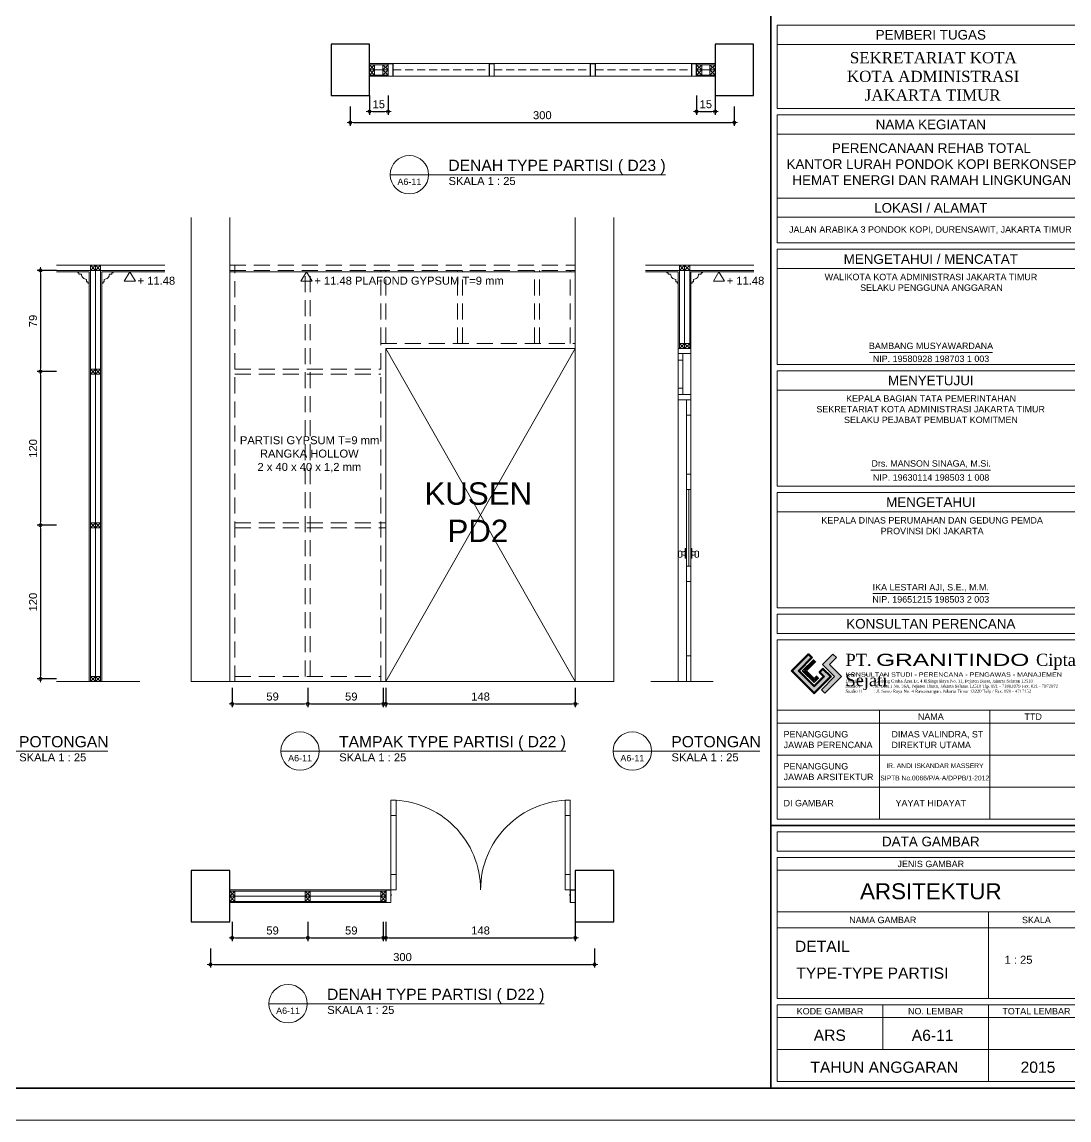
# Model space of a CAD drawing. Header units: millimetres. Extents: x -11 to 1625, y -267 to 180.
# Drawn here: x 960.81 to 993.53, y 8 to 42.3 of the extents above; entities that cross this region are included whole.
import ezdxf
from ezdxf.enums import TextEntityAlignment as Align

# ---------------------------------------------------------------- set-up
doc = ezdxf.new("R2010")
doc.units = ezdxf.units.MM
doc.linetypes.add('HIDDEN', pattern=[0.375, 0.25, -0.125])
for name, color, linetype, lineweight in [('ars', 11, 'Continuous', 5), ('GRS KOP', 1, 'Continuous', 35), ('KOLOM', 1, 'Continuous', 30), ('kop', 7, 'Continuous', 20), ('kus', 63, 'Continuous', 15), ('lan', 7, 'Continuous', 15), ('logo', 7, 'Continuous', 50), ('not', 7, 'Continuous', 20), ('PARTISI', 190, 'Continuous', 9), ('pla', 213, 'Continuous', 15), ('tem', 5, 'Continuous', 20), ('u', 6, 'Continuous', 20)]:
    doc.layers.add(name, color=color, linetype=linetype, lineweight=lineweight)
doc.styles.add('BARU', font='complex.shx')
doc.styles.add('S', font='SIMPLEX', dxfattribs={"width": 1.1})
doc.styles.get("Standard").update_dxf_attribs({"font": 'ARIALUNI.TTF'})
doc.dimstyles.new('SK-25', dxfattribs={"dimtxt": 0.25, "dimasz": 0.1, "dimexe": 0.1, "dimexo": 0, "dimgap": 0.1, "dimtad": 1, "dimdec": 0, "dimlfac": 25, "dimzin": 12, "dimdsep": 46, "dimtxsty": 'Standard', "dimblk": 'BULAT', "dimcen": 0.1, "dimclrd": 256, "dimadec": 0, "dimazin": 3, "dimtfac": 1, "dimtdec": 0, "dimtofl": 0, "dimtmove": 0, "dimatfit": 3, "dimldrblk": 'BULAT', "dimfxl": 0, "dimtolj": 1, "dimtzin": 0, "dimarcsym": 0})

# ---------------------------------------------------------------- blocks, each defined once
blk = doc.blocks.new('logo granitindo baru')
at = {"layer": 'logo'}
for points in [[(1.03, 1.463), (0.916, 1.574), (0.366, 1.024), (1.1, 0.289), (1.652, 0.843), (1.392, 1.098), (1.281, 0.987), (1.423, 0.84), (1.102, 0.519), (0.594, 1.025)], [(1.721, 1.576), (1.381, 1.236), (1.771, 0.842), (1.341, 0.407), (1.454, 0.294), (2.001, 0.844), (1.609, 1.237), (1.835, 1.464)]]:
    blk.add_hatch(color=8, dxfattribs=at).paths.add_polyline_path(points)
blk.add_lwpolyline([(1.03, 1.463), (0.916, 1.574), (0.366, 1.024), (1.1, 0.289), (1.652, 0.843), (1.392, 1.098), (1.281, 0.987), (1.423, 0.84), (1.102, 0.519), (0.594, 1.025), (1.03, 1.463), (0.916, 1.574)], dxfattribs=at)
at = {"layer": 'logo', "lineweight": 0}
blk.add_lwpolyline([(1.721, 1.576), (1.381, 1.236), (1.771, 0.842), (1.341, 0.407), (1.454, 0.294), (2.001, 0.844), (1.609, 1.237), (1.835, 1.464), (1.721, 1.576)], dxfattribs=at)
at = {"layer": 'logo', "lineweight": 13}
for points in [[(1.089, 1.403), (0.713, 1.026), (1.101, 0.638), (1.258, 0.794)], [(1.112, 1.38), (0.759, 1.026), (1.101, 0.683), (1.235, 0.817)], [(1.134, 1.357), (0.803, 1.026), (1.101, 0.728), (1.213, 0.839)], [(1.157, 1.334), (0.85, 1.026), (1.101, 0.775), (1.189, 0.863)]]:
    blk.add_lwpolyline(points, dxfattribs=at)
at = {"layer": 'logo', "insert": (2.134, 1.589), "char_height": 0.4, "width": 7.66452, "attachment_point": 1}
blk.add_mtext('{\\fTimes New Roman|b0|i0|c0|p18;PT. \\fCityBlueprint|b0|i0|c2|p2;\\W1.5;GRANITINDO \\fTimes New Roman|b0|i0|c0|p18;\\W1;Cipta Sejati}', dxfattribs=at)
at = {"layer": 'logo', "insert": (2.134, 0.975), "char_height": 0.1, "attachment_point": 1}
blk.add_mtext_dynamic_manual_height_columns('{\\f@Arial Unicode MS|b0|i0|c0|p34;\\H1.4x;\\W1.2;KONSULTAN STUDI - PERENCANA - PENGAWAS - MANAJEMEN\\fTimes New Roman|b0|i0|c0|p18;\\P\\pt0.9;\\H0.71429x;\\W1;Domisili ^I: Gedung Graha Arsa Lt. 4 Jl.Siaga Raya No. 31, Pejaten Barat, Jakarta Selatan 12510\\PStudio I ^I: Jl. Batu I No. 36A, Pejaten Timur, Jakarta Selatan 12510 Tlp. 021 - 71082879 Fax. 021 - 7972072\\PStudio II          : Jl. Sawo Raya No. 4 Rawamangun, Jakarta Timur 13220 Telp / Fax. 021 - 4717152}', width=9.56937, gutter_width=0, heights=[1.67], dxfattribs=at)
blk = doc.blocks.new('kop')
at = {"layer": 'GRS KOP'}
for p, q in [((73, 1), (73, 54)), ((73, 9.2), (83, 9.2))]:
    blk.add_line(p, q, dxfattribs=at)
blk.add_lwpolyline([(1, 54), (83, 54), (83, 1), (1, 1)], close=True, dxfattribs=at)
at = {"layer": 'kop'}
for p, q in [((73.2, 31.6), (73.2, 34.2)), ((82.8, 34.2), (73.2, 34.2)), ((82.8, 33.6), (73.2, 33.6)), ((82.8, 31.6), (73.2, 31.6)), ((73.2, 27.4), (73.2, 31.4)), ((82.8, 31.4), (73.2, 31.4)), ((82.8, 30.8), (73.2, 30.8)), ((82.8, 28.8), (73.2, 28.8)), ((82.8, 28.2), (73.2, 28.2)), ((82.8, 27.4), (73.2, 27.4)), ((73.2, 23.6), (73.2, 27.2)), ((82.8, 27.2), (73.2, 27.2)), ((82.8, 26.6), (73.2, 26.6)), ((76.089, 23.976), (79.928, 23.976)), ((82.8, 23.6), (73.2, 23.6)), ((73.2, 19.8), (73.2, 23.4)), ((82.8, 23.4), (73.2, 23.4)), ((82.8, 22.8), (73.2, 22.8)), ((76.127, 20.296), (79.863, 20.296)), ((82.8, 19.8), (73.2, 19.8)), ((73.2, 16), (73.2, 19.6)), ((82.8, 19.6), (73.2, 19.6)), ((82.8, 19), (73.2, 19)), ((82.8, 16), (73.2, 16)), ((73.2, 9.4), (73.2, 15)), ((82.8, 15), (73.2, 15)), ((82.8, 12.8), (73.2, 12.8)), ((76.4, 9.4), (76.4, 12.8)), ((79.842, 9.4), (79.842, 12.8)), ((82.8, 12.4), (73.2, 12.4)), ((73.2, 12.4), (73.2, 11.4)), ((82.8, 11.4), (73.2, 11.4)), ((82.8, 10.4), (73.2, 10.4)), ((82.8, 9.4), (73.2, 9.4)), ((73.2, 7.8), (82.8, 7.8)), ((73.2, 6.5), (82.8, 6.5)), ((79.8, 3.8), (79.8, 6.5)), ((73.2, 6), (82.8, 6)), ((76.5, 2.2), (76.5, 3.6)), ((79.8, 1.2), (79.8, 3.6)), ((73.2, 3.2), (82.8, 3.2)), ((73.2, 2.2), (82.8, 2.2))]:
    blk.add_line(p, q, dxfattribs=at)
at = {"layer": 'kop', "color": 7}
blk.add_line((0, 0), (84, 0), dxfattribs=at)
at = {"layer": 'kop'}
blk.add_lwpolyline([(76.189, 16.449), (79.826, 16.449)], dxfattribs=at)
for points in [[(73.2, 15.2), (82.8, 15.2), (82.8, 15.8), (73.2, 15.8)], [(73.2, 8.4), (82.8, 8.4), (82.8, 9), (73.2, 9)], [(73.2, 3.8), (82.8, 3.8), (82.8, 8.2), (73.2, 8.2)], [(73.2, 1.2), (82.8, 1.2), (82.8, 3.6), (73.2, 3.6)]]:
    blk.add_lwpolyline(points, close=True, dxfattribs=at)
at = {"xscale": 0.9500000000000455, "yscale": 0.9500000000000455, "zscale": 0.9500000000000455}
blk.add_blockref('logo granitindo baru', (73.307, 13.056), dxfattribs=at)
at = {"layer": 'kop'}
for s, height, p in [('PEMBERI TUGAS', 0.3, (78, 33.9)), ('NAMA KEGIATAN', 0.3, (78, 31.1)), ('LOKASI / ALAMAT', 0.3, (78, 28.5)), ('JALAN ARABIKA 3 PONDOK KOPI, DURENSAWIT, JAKARTA TIMUR', 0.2, (77.986, 27.8)), ('MENGETAHUI / MENCATAT', 0.3, (78, 26.9)), ('BAMBANG MUSYAWARDANA', 0.19926, (78.007, 24.183)), ('NIP. 19580928 198703 1 003', 0.19926, (78.007, 23.78)), ('MENYETUJUI', 0.3, (78, 23.1)), ('Drs. MANSON SINAGA, M.Si.', 0.19926, (78.009, 20.496)), ('NIP. 19630114 198503 1 008', 0.19926, (78.009, 20.071)), ('MENGETAHUI', 0.3, (78, 19.3)), ('IKA LESTARI AJI, S.E., M.M.', 0.2, (77.999, 16.625)), ('NIP. 19651215 198503 2 003', 0.2, (77.999, 16.264)), ('KONSULTAN PERENCANA', 0.3, (78, 15.5)), ('NAMA', 0.2, (78, 12.6)), ('TTD', 0.2, (81.2, 12.6)), ('DATA GAMBAR', 0.3, (78, 8.7)), ('JENIS GAMBAR', 0.2, (78, 8)), ('ARSITEKTUR', 0.5, (78, 7.146)), ('NAMA GAMBAR', 0.2, (76.5, 6.25)), ('SKALA', 0.2, (81.3, 6.25)), ('KODE GAMBAR', 0.2, (74.85, 3.4)), ('NO. LEMBAR', 0.2, (78.15, 3.4)), ('TOTAL LEMBAR', 0.2, (81.3, 3.4)), ('ARS', 0.35, (74.844, 2.65)), ('TAHUN ANGGARAN', 0.35, (76.545, 1.65)), ('2015', 0.35, (81.349, 1.65))]:
    blk.add_text(s, height=height, dxfattribs=at).set_placement(p, align=Align.MIDDLE)
blk.add_text('SIPTB No.0066/P/A-A/DPPB/1-2012', height=0.15, dxfattribs=at).set_placement((78.122, 10.609), align=Align.CENTER)
at = {"layer": 'kop', "attachment_point": 1, "style": 'BARU'}
for s, width, insert, char_height in [('\\pi1.4375;{\\fRomantic|b0|i0|c2|p2;SEKRETARIAT KOTA\\P\\pi1.3461;KOTA ADMINISTRASI\\P\\pi1.9027;JAKARTA TIMUR}', 7.94943, (74.033, 33.359), 0.35), ('\\pi0.65609;{\\fArial|b0|i0|c0|p34;WALIKOTA KOTA ADMINISTRASI JAKARTA TIMUR\\P\\pi1.7645;SELAKU PENGGUNA ANGGARAN}', 7.94943, (74.027, 26.434), 0.2), ('\\pi1.5072;{\\fArial|b0|i0|c0|p34;KEPALA BAGIAN TATA PEMERINTAHAN\\P\\pi0.57794;SEKRETARIAT KOTA ADMINISTRASI JAKARTA TIMUR\\P\\pi1.4412;SELAKU PEJABAT PEMBUAT KOMITMEN}', 8.28085, (73.847, 22.638), 0.2), ('\\pi1.1521;{\\fArial|b0|i0|c0|p34;KEPALA DINAS PERUMAHAN DAN GEDUNG PEMDA\\P\\pi3.0079;PROVINSI DKI JAKARTA}', 9.20836, (73.427, 18.833), 0.2)]:
    blk.add_mtext_dynamic_manual_height_columns(s, width=width, gutter_width=1.5, heights=[0], dxfattribs=dict(at, insert=insert, char_height=char_height))
at = {"layer": 'kop', "insert": (73.464, 30.51), "char_height": 0.3, "attachment_point": 1}
blk.add_mtext_dynamic_manual_height_columns('\\pi1.446;PERENCANAAN REHAB TOTAL \\P\\pi0.026798;KANTOR LURAH PONDOK KOPI BERKONSEP \\P\\pi0.21087;HEMAT ENERGI DAN RAMAH LINGKUNGAN', width=9.06362, gutter_width=1.5, heights=[0], dxfattribs=at)
at = {"layer": 'kop', "attachment_point": 1}
for s, insert, char_height, width in [('PENANGGUNG\\PJAWAB PERENCANA', (73.4, 12.15), 0.2, 8.33062), ('DIMAS VALINDRA, ST\\PDIREKTUR UTAMA', (76.77, 12.15), 0.2, 8.16499), ('PENANGGUNG\\PJAWAB ARSITEKTUR', (73.4, 11.15), 0.2, 8.79211), ('IR. ANDI ISKANDAR MASSERY', (76.609, 11.143), 0.15, 4.04264), ('DI GAMBAR', (73.4, 10), 0.2, 7.59768)]:
    blk.add_mtext(s, dxfattribs=dict(at, insert=insert, char_height=char_height, width=width))
at = {"layer": 'kop', "style": 'BARU', "flags": 4}
for p, height in [((73.8, 5.4), 0.35), ((80.303, 5.382), 0.25), ((73.8, 4.9), 0.35), ((80.303, 4.882), 0.25), ((73.8, 4.4), 0.35), ((80.303, 4.382), 0.25)]:
    blk.add_attdef('-', p, '', height=height, dxfattribs=at)
at = {"layer": 'kop', "flags": 4}
for tag, p in [('AR-00', (78.057, 2.648)), ('00', (81.238, 2.647))]:
    blk.add_attdef(tag, text='', height=0.35, dxfattribs=at).set_placement(p, align=Align.MIDDLE)
blk = doc.blocks.new('PEILA')
blk.add_lwpolyline([(-0.188, -0.325), (0.188, -0.325), (0, 0)], close=True)
at = {"style": 'S', "width": 1.1, "flags": 4}
blk.add_attdef('CAT', (0.265, -0.289), '', height=0.2, dxfattribs=at)
blk = doc.blocks.new('BULAT')
for p, q in [((-1, 0), (1, 0)), ((0, -1), (0, 1))]:
    blk.add_line(p, q)
blk.add_circle((0, 0), 0.5)
blk = doc.blocks.new('*D2605')
at = {"layer": 'Defpoints', "color": 0, "ltscale": 0.15}
for p in [(961.89, 34.539), (961.39, 31.379), (961.89, 31.379)]:
    blk.add_point(p, dxfattribs=at)
at = {"layer": 'u', "color": 0, "lineweight": -2, "ltscale": 0.15}
for p, q in [((961.89, 34.539), (961.29, 34.539)), ((961.89, 31.379), (961.29, 31.379))]:
    blk.add_line(p, q, dxfattribs=at)
at = {"layer": 'u', "lineweight": -2, "ltscale": 0.15}
blk.add_line((961.39, 34.439), (961.39, 31.479), dxfattribs=at)
at = {"layer": 'u', "lineweight": -2, "ltscale": 0.15, "xscale": 0.1, "yscale": 0.1, "zscale": 0.1}
for p, rotation in [((961.39, 34.539), 90), ((961.39, 31.379), 270)]:
    blk.add_blockref('BULAT', p, dxfattribs=dict(at, rotation=rotation))
at = {"layer": 'u', "color": 0, "ltscale": 0.15, "insert": (961.162, 32.959), "char_height": 0.25, "attachment_point": 5, "rotation": 90}
blk.add_mtext('\\A1;79', dxfattribs=at)
blk = doc.blocks.new('*D2606')
at = {"layer": 'Defpoints', "color": 0, "ltscale": 0.15}
for p in [(961.89, 26.579), (961.39, 21.779), (961.89, 21.779)]:
    blk.add_point(p, dxfattribs=at)
at = {"layer": 'u', "color": 0, "lineweight": -2, "ltscale": 0.15}
for p, q in [((961.89, 26.579), (961.29, 26.579)), ((961.89, 21.779), (961.29, 21.779))]:
    blk.add_line(p, q, dxfattribs=at)
at = {"layer": 'u', "lineweight": -2, "ltscale": 0.15}
blk.add_line((961.39, 26.479), (961.39, 21.879), dxfattribs=at)
at = {"layer": 'u', "lineweight": -2, "ltscale": 0.15, "xscale": 0.1, "yscale": 0.1, "zscale": 0.1}
for p, rotation in [((961.39, 26.579), 90), ((961.39, 21.779), 270)]:
    blk.add_blockref('BULAT', p, dxfattribs=dict(at, rotation=rotation))
at = {"layer": 'u', "color": 0, "ltscale": 0.15, "insert": (961.162, 24.179), "char_height": 0.25, "attachment_point": 5, "rotation": 90}
blk.add_mtext('\\A1;120', dxfattribs=at)
blk = doc.blocks.new('*D2607')
at = {"layer": 'Defpoints', "color": 0, "ltscale": 0.15}
for p in [(961.89, 31.379), (961.39, 26.579), (961.89, 26.579)]:
    blk.add_point(p, dxfattribs=at)
at = {"layer": 'u', "color": 0, "lineweight": -2, "ltscale": 0.15}
for p, q in [((961.89, 31.379), (961.29, 31.379)), ((961.89, 26.579), (961.29, 26.579))]:
    blk.add_line(p, q, dxfattribs=at)
at = {"layer": 'u', "lineweight": -2, "ltscale": 0.15}
blk.add_line((961.39, 31.279), (961.39, 26.679), dxfattribs=at)
at = {"layer": 'u', "lineweight": -2, "ltscale": 0.15, "xscale": 0.1, "yscale": 0.1, "zscale": 0.1}
for p, rotation in [((961.39, 31.379), 90), ((961.39, 26.579), 270)]:
    blk.add_blockref('BULAT', p, dxfattribs=dict(at, rotation=rotation))
at = {"layer": 'u', "color": 0, "ltscale": 0.15, "insert": (961.162, 28.979), "char_height": 0.25, "attachment_point": 5, "rotation": 90}
blk.add_mtext('\\A1;120', dxfattribs=at)
blk = doc.blocks.new('Ndtpd')
blk.add_line((0.747, 0), (-0.747, 0))
blk.add_circle((0, 0), 0.747)
at = {"flags": 4}
for tag, height, p in [('NO', 0.5, (0, 0.148)), ('NOLBR', 0.3, (0, -0.398))]:
    blk.add_attdef(tag, text='', height=height, dxfattribs=at).set_placement(p, align=Align.CENTER)
for tag, p, height in [('NDTPD', (1.516, 0.148), 0.5), ('SKALA', (1.523, -0.398), 0.3)]:
    blk.add_attdef(tag, p, '', height=height, dxfattribs=at)
blk = doc.blocks.new('K1')
at = {"layer": 'KOLOM'}
blk.add_lwpolyline([(0.2, 0.15), (-0.2, 0.15), (-0.2, -0.15), (0.2, -0.15), (0.2, 0.15)], dxfattribs=at)
blk = doc.blocks.new('*D2621')
at = {"layer": 'Defpoints', "color": 0, "ltscale": 0.15}
for p in [(972.185, 21.499), (978.105, 21.499), (978.105, 20.999)]:
    blk.add_point(p, dxfattribs=at)
at = {"layer": 'u', "color": 0, "lineweight": -2, "ltscale": 0.15}
for p, q in [((972.185, 21.499), (972.185, 20.899)), ((978.105, 21.499), (978.105, 20.899))]:
    blk.add_line(p, q, dxfattribs=at)
at = {"layer": 'u', "lineweight": -2, "ltscale": 0.15}
blk.add_line((972.285, 20.999), (978.005, 20.999), dxfattribs=at)
at = {"layer": 'u', "lineweight": -2, "ltscale": 0.15, "xscale": 0.1, "yscale": 0.1, "zscale": 0.1, "rotation": 180}
blk.add_blockref('BULAT', (972.185, 20.999), dxfattribs=at)
at = {"layer": 'u', "lineweight": -2, "ltscale": 0.15, "xscale": 0.1, "yscale": 0.1, "zscale": 0.1}
blk.add_blockref('BULAT', (978.105, 20.999), dxfattribs=at)
at = {"layer": 'u', "color": 0, "ltscale": 0.15, "insert": (975.145, 21.227), "char_height": 0.25, "attachment_point": 5}
blk.add_mtext('\\A1;148', dxfattribs=at)
blk = doc.blocks.new('*D2622')
at = {"layer": 'Defpoints', "color": 0, "ltscale": 0.15}
for p in [(969.745, 21.499), (972.105, 21.499), (972.105, 20.999)]:
    blk.add_point(p, dxfattribs=at)
at = {"layer": 'u', "color": 0, "lineweight": -2, "ltscale": 0.15}
for p, q in [((969.745, 21.499), (969.745, 20.899)), ((972.105, 21.499), (972.105, 20.899))]:
    blk.add_line(p, q, dxfattribs=at)
at = {"layer": 'u', "lineweight": -2, "ltscale": 0.15}
blk.add_line((969.845, 20.999), (972.005, 20.999), dxfattribs=at)
at = {"layer": 'u', "lineweight": -2, "ltscale": 0.15, "xscale": 0.1, "yscale": 0.1, "zscale": 0.1, "rotation": 180}
blk.add_blockref('BULAT', (969.745, 20.999), dxfattribs=at)
at = {"layer": 'u', "lineweight": -2, "ltscale": 0.15, "xscale": 0.1, "yscale": 0.1, "zscale": 0.1}
blk.add_blockref('BULAT', (972.105, 20.999), dxfattribs=at)
at = {"layer": 'u', "color": 0, "ltscale": 0.15, "insert": (971.105, 21.227), "char_height": 0.25, "attachment_point": 5}
blk.add_mtext('\\A1;59', dxfattribs=at)
blk = doc.blocks.new('*D2623')
at = {"layer": 'Defpoints', "color": 0, "ltscale": 0.15}
for p in [(967.385, 21.499), (969.745, 21.499), (969.745, 20.999)]:
    blk.add_point(p, dxfattribs=at)
at = {"layer": 'u', "color": 0, "lineweight": -2, "ltscale": 0.15}
for p, q in [((967.385, 21.499), (967.385, 20.899)), ((969.745, 21.499), (969.745, 20.899))]:
    blk.add_line(p, q, dxfattribs=at)
at = {"layer": 'u', "lineweight": -2, "ltscale": 0.15}
blk.add_line((967.485, 20.999), (969.645, 20.999), dxfattribs=at)
at = {"layer": 'u', "lineweight": -2, "ltscale": 0.15, "xscale": 0.1, "yscale": 0.1, "zscale": 0.1, "rotation": 180}
blk.add_blockref('BULAT', (967.385, 20.999), dxfattribs=at)
at = {"layer": 'u', "lineweight": -2, "ltscale": 0.15, "xscale": 0.1, "yscale": 0.1, "zscale": 0.1}
blk.add_blockref('BULAT', (969.745, 20.999), dxfattribs=at)
at = {"layer": 'u', "color": 0, "ltscale": 0.15, "insert": (968.645, 21.227), "char_height": 0.25, "attachment_point": 5}
blk.add_mtext('\\A1;59', dxfattribs=at)
blk = doc.blocks.new('*D2624')
at = {"layer": 'Defpoints', "color": 0, "ltscale": 0.15}
for p in [(972.185, 14.191), (978.105, 14.191), (978.105, 13.691)]:
    blk.add_point(p, dxfattribs=at)
at = {"layer": 'u', "color": 0, "lineweight": -2, "ltscale": 0.15}
for p, q in [((972.185, 14.191), (972.185, 13.591)), ((978.105, 14.191), (978.105, 13.591))]:
    blk.add_line(p, q, dxfattribs=at)
at = {"layer": 'u', "lineweight": -2, "ltscale": 0.15}
blk.add_line((972.285, 13.691), (978.005, 13.691), dxfattribs=at)
at = {"layer": 'u', "lineweight": -2, "ltscale": 0.15, "xscale": 0.1, "yscale": 0.1, "zscale": 0.1, "rotation": 180}
blk.add_blockref('BULAT', (972.185, 13.691), dxfattribs=at)
at = {"layer": 'u', "lineweight": -2, "ltscale": 0.15, "xscale": 0.1, "yscale": 0.1, "zscale": 0.1}
blk.add_blockref('BULAT', (978.105, 13.691), dxfattribs=at)
at = {"layer": 'u', "color": 0, "ltscale": 0.15, "insert": (975.145, 13.919), "char_height": 0.25, "attachment_point": 5}
blk.add_mtext('\\A1;148', dxfattribs=at)
blk = doc.blocks.new('*D2625')
at = {"layer": 'Defpoints', "color": 0, "ltscale": 0.15}
for p in [(969.745, 14.191), (972.105, 14.191), (972.105, 13.691)]:
    blk.add_point(p, dxfattribs=at)
at = {"layer": 'u', "color": 0, "lineweight": -2, "ltscale": 0.15}
for p, q in [((969.745, 14.191), (969.745, 13.591)), ((972.105, 14.191), (972.105, 13.591))]:
    blk.add_line(p, q, dxfattribs=at)
at = {"layer": 'u', "lineweight": -2, "ltscale": 0.15}
blk.add_line((969.845, 13.691), (972.005, 13.691), dxfattribs=at)
at = {"layer": 'u', "lineweight": -2, "ltscale": 0.15, "xscale": 0.1, "yscale": 0.1, "zscale": 0.1, "rotation": 180}
blk.add_blockref('BULAT', (969.745, 13.691), dxfattribs=at)
at = {"layer": 'u', "lineweight": -2, "ltscale": 0.15, "xscale": 0.1, "yscale": 0.1, "zscale": 0.1}
blk.add_blockref('BULAT', (972.105, 13.691), dxfattribs=at)
at = {"layer": 'u', "color": 0, "ltscale": 0.15, "insert": (971.105, 13.919), "char_height": 0.25, "attachment_point": 5}
blk.add_mtext('\\A1;59', dxfattribs=at)
blk = doc.blocks.new('*D2626')
at = {"layer": 'Defpoints', "color": 0, "ltscale": 0.15}
for p in [(967.385, 14.191), (969.745, 14.191), (969.745, 13.691)]:
    blk.add_point(p, dxfattribs=at)
at = {"layer": 'u', "color": 0, "lineweight": -2, "ltscale": 0.15}
for p, q in [((967.385, 14.191), (967.385, 13.591)), ((969.745, 14.191), (969.745, 13.591))]:
    blk.add_line(p, q, dxfattribs=at)
at = {"layer": 'u', "lineweight": -2, "ltscale": 0.15}
blk.add_line((967.485, 13.691), (969.645, 13.691), dxfattribs=at)
at = {"layer": 'u', "lineweight": -2, "ltscale": 0.15, "xscale": 0.1, "yscale": 0.1, "zscale": 0.1, "rotation": 180}
blk.add_blockref('BULAT', (967.385, 13.691), dxfattribs=at)
at = {"layer": 'u', "lineweight": -2, "ltscale": 0.15, "xscale": 0.1, "yscale": 0.1, "zscale": 0.1}
blk.add_blockref('BULAT', (969.745, 13.691), dxfattribs=at)
at = {"layer": 'u', "color": 0, "ltscale": 0.15, "insert": (968.645, 13.919), "char_height": 0.25, "attachment_point": 5}
blk.add_mtext('\\A1;59', dxfattribs=at)
blk = doc.blocks.new('*D2627')
at = {"layer": 'Defpoints', "color": 0, "ltscale": 0.15}
for p in [(966.705, 13.361), (978.705, 13.361), (978.705, 12.861)]:
    blk.add_point(p, dxfattribs=at)
at = {"layer": 'u', "color": 0, "lineweight": -2, "ltscale": 0.15}
for p, q in [((966.705, 13.361), (966.705, 12.761)), ((978.705, 13.361), (978.705, 12.761))]:
    blk.add_line(p, q, dxfattribs=at)
at = {"layer": 'u', "lineweight": -2, "ltscale": 0.15}
blk.add_line((966.805, 12.861), (978.605, 12.861), dxfattribs=at)
at = {"layer": 'u', "lineweight": -2, "ltscale": 0.15, "xscale": 0.1, "yscale": 0.1, "zscale": 0.1, "rotation": 180}
blk.add_blockref('BULAT', (966.705, 12.861), dxfattribs=at)
at = {"layer": 'u', "lineweight": -2, "ltscale": 0.15, "xscale": 0.1, "yscale": 0.1, "zscale": 0.1}
blk.add_blockref('BULAT', (978.705, 12.861), dxfattribs=at)
at = {"layer": 'u', "color": 0, "ltscale": 0.15, "insert": (972.705, 13.089), "char_height": 0.25, "attachment_point": 5}
blk.add_mtext('\\A1;300', dxfattribs=at)
blk = doc.blocks.new('*D2633')
at = {"layer": 'Defpoints', "color": 0, "ltscale": 0.15}
for p in [(971.074, 39.658), (983.074, 39.658), (983.074, 39.158)]:
    blk.add_point(p, dxfattribs=at)
at = {"layer": 'u', "color": 0, "lineweight": -2, "ltscale": 0.15}
for p, q in [((971.074, 39.658), (971.074, 39.058)), ((983.074, 39.658), (983.074, 39.058))]:
    blk.add_line(p, q, dxfattribs=at)
at = {"layer": 'u', "lineweight": -2, "ltscale": 0.15}
blk.add_line((971.174, 39.158), (982.974, 39.158), dxfattribs=at)
at = {"layer": 'u', "lineweight": -2, "ltscale": 0.15, "xscale": 0.1, "yscale": 0.1, "zscale": 0.1, "rotation": 180}
blk.add_blockref('BULAT', (971.074, 39.158), dxfattribs=at)
at = {"layer": 'u', "lineweight": -2, "ltscale": 0.15, "xscale": 0.1, "yscale": 0.1, "zscale": 0.1}
blk.add_blockref('BULAT', (983.074, 39.158), dxfattribs=at)
at = {"layer": 'u', "color": 0, "ltscale": 0.15, "insert": (977.074, 39.386), "char_height": 0.25, "attachment_point": 5}
blk.add_mtext('\\A1;300', dxfattribs=at)
blk = doc.blocks.new('*D2634')
at = {"layer": 'Defpoints', "color": 0, "ltscale": 0.15}
for p in [(971.674, 40.002), (972.254, 40.002), (972.254, 39.502)]:
    blk.add_point(p, dxfattribs=at)
at = {"layer": 'u', "color": 0, "lineweight": -2, "ltscale": 0.15}
for p, q in [((971.674, 40.002), (971.674, 39.402)), ((972.254, 40.002), (972.254, 39.402))]:
    blk.add_line(p, q, dxfattribs=at)
at = {"layer": 'u', "lineweight": -2, "ltscale": 0.15}
blk.add_line((971.774, 39.502), (972.154, 39.502), dxfattribs=at)
at = {"layer": 'u', "lineweight": -2, "ltscale": 0.15, "xscale": 0.1, "yscale": 0.1, "zscale": 0.1, "rotation": 180}
blk.add_blockref('BULAT', (971.674, 39.502), dxfattribs=at)
at = {"layer": 'u', "lineweight": -2, "ltscale": 0.15, "xscale": 0.1, "yscale": 0.1, "zscale": 0.1}
blk.add_blockref('BULAT', (972.254, 39.502), dxfattribs=at)
at = {"layer": 'u', "color": 0, "ltscale": 0.15, "insert": (971.964, 39.73), "char_height": 0.25, "attachment_point": 5}
blk.add_mtext('\\A1;15', dxfattribs=at)
blk = doc.blocks.new('*D2635')
at = {"layer": 'Defpoints', "color": 0, "ltscale": 0.15}
for p in [(981.894, 40.002), (982.474, 40.002), (982.474, 39.502)]:
    blk.add_point(p, dxfattribs=at)
at = {"layer": 'u', "color": 0, "lineweight": -2, "ltscale": 0.15}
for p, q in [((981.894, 40.002), (981.894, 39.402)), ((982.474, 40.002), (982.474, 39.402))]:
    blk.add_line(p, q, dxfattribs=at)
at = {"layer": 'u', "lineweight": -2, "ltscale": 0.15}
blk.add_line((981.994, 39.502), (982.374, 39.502), dxfattribs=at)
at = {"layer": 'u', "lineweight": -2, "ltscale": 0.15, "xscale": 0.1, "yscale": 0.1, "zscale": 0.1, "rotation": 180}
blk.add_blockref('BULAT', (981.894, 39.502), dxfattribs=at)
at = {"layer": 'u', "lineweight": -2, "ltscale": 0.15, "xscale": 0.1, "yscale": 0.1, "zscale": 0.1}
blk.add_blockref('BULAT', (982.474, 39.502), dxfattribs=at)
at = {"layer": 'u', "color": 0, "ltscale": 0.15, "insert": (982.184, 39.73), "char_height": 0.25, "attachment_point": 5}
blk.add_mtext('\\A1;15', dxfattribs=at)

msp = doc.modelspace()

# ---------------------------------------------------------------- linework, layer by layer
at = {"layer": 'ars'}
for p, q in [((971.6739989, 40.9981412), (972.2539989, 40.9981412)), ((971.8339989, 40.8021412), (971.6739989, 40.9621412)), ((971.6739989, 40.8021412), (971.8339989, 40.9621412)), ((972.0939989, 40.8021412), (972.2539989, 40.9621412)), ((972.2539989, 40.8021412), (972.0939989, 40.9621412)), ((981.8939989, 40.9981412), (982.4739989, 40.9981412)), ((982.0539989, 40.8021412), (981.8939989, 40.9621412)), ((981.8939989, 40.8021412), (982.0539989, 40.9621412)), ((982.3139989, 40.8021412), (982.4739989, 40.9621412)), ((982.4739989, 40.8021412), (982.3139989, 40.9621412)), ((971.6739989, 40.6421412), (971.8339989, 40.8021412)), ((971.8339989, 40.6421412), (971.6739989, 40.8021412)), ((971.6739989, 40.6061412), (972.2539989, 40.6061412)), ((972.2539989, 40.6421412), (972.0939989, 40.8021412)), ((972.0939989, 40.6421412), (972.2539989, 40.8021412)), ((981.8939989, 40.6421412), (982.0539989, 40.8021412)), ((982.0539989, 40.6421412), (981.8939989, 40.8021412)), ((981.8939989, 40.6061412), (982.4739989, 40.6061412)), ((982.4739989, 40.6421412), (982.3139989, 40.8021412)), ((982.3139989, 40.6421412), (982.4739989, 40.8021412)), ((962.9504323, 34.5394773), (963.1104323, 34.6994773)), ((962.9504323, 34.6994773), (963.1104323, 34.5394773)), ((963.1104323, 34.6994773), (963.2704323, 34.5394773)), ((963.1104323, 34.5394773), (963.2704323, 34.6994773)), ((981.3602227, 34.5394773), (981.5202227, 34.6994773)), ((981.3602227, 34.6994773), (981.5202227, 34.5394773)), ((981.5202227, 34.6994773), (981.6802227, 34.5394773)), ((981.5202227, 34.5394773), (981.6802227, 34.6994773)), ((962.9144323, 34.4994773), (961.8900662, 34.4994773)), ((962.9144323, 21.6994773), (962.9144323, 34.4994773)), ((963.3064323, 21.6994773), (963.3064323, 34.4994773)), ((963.3064323, 34.4994773), (965.2768097, 34.4994773)), ((967.3048953, 34.4994773), (978.1048953, 34.4994773)), ((981.3242227, 34.4994773), (980.2998566, 34.4994773)), ((981.3242227, 32.0994773), (981.3242227, 34.4994773)), ((981.7162227, 32.0994773), (981.7162227, 34.4994773)), ((981.7162227, 34.4994773), (983.6866, 34.4994773)), ((981.3602227, 32.0994773), (981.5202227, 32.2594773)), ((981.3602227, 32.2594773), (981.5202227, 32.0994773)), ((981.5202227, 32.2594773), (981.6802227, 32.0994773)), ((981.5202227, 32.0994773), (981.6802227, 32.2594773)), ((962.9504323, 31.2994773), (963.1104323, 31.4594773)), ((962.9504323, 31.4594773), (963.1104323, 31.2994773)), ((963.1104323, 31.4594773), (963.2704323, 31.2994773)), ((963.1104323, 31.2994773), (963.2704323, 31.4594773)), ((962.9504323, 26.4994773), (963.1104323, 26.6594773)), ((962.9504323, 26.6594773), (963.1104323, 26.4994773)), ((963.1104323, 26.6594773), (963.2704323, 26.4994773)), ((963.1104323, 26.4994773), (963.2704323, 26.6594773)), ((962.9504323, 21.6994773), (963.1104323, 21.8594773)), ((962.9504323, 21.8594773), (963.1104323, 21.6994773)), ((963.1104323, 21.8594773), (963.2704323, 21.6994773)), ((963.1104323, 21.6994773), (963.2704323, 21.8594773)), ((967.3048953, 15.1870777), (972.1848953, 15.1870777)), ((967.4648953, 14.9910777), (967.3048953, 15.1510777)), ((967.3048953, 14.9910777), (967.4648953, 15.1510777)), ((969.6648953, 14.9910777), (969.8248953, 15.1510777)), ((969.8248953, 14.9910777), (969.6648953, 15.1510777)), ((972.0248953, 14.9910777), (972.1848953, 15.1510777)), ((972.1848953, 14.9910777), (972.0248953, 15.1510777)), ((967.3048953, 14.8310777), (967.4648953, 14.9910777)), ((967.4648953, 14.8310777), (967.3048953, 14.9910777)), ((967.3048953, 14.7950777), (972.1848953, 14.7950777)), ((969.8248953, 14.8310777), (969.6648953, 14.9910777)), ((969.6648953, 14.8310777), (969.8248953, 14.9910777)), ((972.1848953, 14.8310777), (972.0248953, 14.9910777)), ((972.0248953, 14.8310777), (972.1848953, 14.9910777))]:
    msp.add_line(p, q, dxfattribs=at)
for points in [[(981.3289896, 25.7585296), (981.3289896, 25.5914024)], [(981.4289896, 25.7585296), (981.4289896, 25.5914024)], [(981.4427675, 25.7464223), (981.4289896, 25.7464223)], [(981.8376779, 25.7464223), (981.8514558, 25.7464223)], [(981.8514558, 25.7585296), (981.8514558, 25.5914024)], [(981.9514558, 25.7585296), (981.9514558, 25.5914024)], [(981.4427675, 25.6525324), (981.4289896, 25.6525324)], [(981.8376779, 25.6525324), (981.8514558, 25.6525324)]]:
    msp.add_lwpolyline(points, dxfattribs=at)
for points in [[(981.5602227, 25.8494773), (981.5372154, 25.8494773), (981.5372154, 25.5494773), (981.5602227, 25.5494773)], [(981.7202227, 25.8494773), (981.7432299, 25.8494773), (981.7432299, 25.5494773), (981.7202227, 25.5494773)]]:
    msp.add_lwpolyline(points, close=True, dxfattribs=at)
for centre, radius, start, end in [((981.3789896, 25.6985608), 0.0780785, 50.17975461, 129.82024539), ((981.437935, 26.0449956), 0.2986124, 269.07273269, 289.4189203), ((981.8425104, 26.0449956), 0.2986124, 250.5810797, 270.92726731), ((981.9014558, 25.6985608), 0.0780785, 50.17975461, 129.82024539), ((981.3789896, 25.6513712), 0.0780785, 230.17975461, 309.82024539), ((981.437935, 25.3539591), 0.2986124, 70.5810797, 90.92726731), ((981.8425104, 25.3539591), 0.2986124, 89.07273269, 109.4189203), ((981.9014558, 25.6513712), 0.0780785, 230.17975461, 309.82024539)]:
    msp.add_arc(centre, radius, start, end, dxfattribs=at)
at = {"layer": 'kus'}
for p, q in [((972.4139989, 41.0021412), (975.4139989, 41.0021412)), ((975.5739989, 41.0021412), (978.5739989, 41.0021412)), ((978.7339989, 41.0021412), (981.7339989, 41.0021412)), ((972.4139989, 40.6021412), (975.4139989, 40.6021412)), ((975.5739989, 40.6021412), (978.5739989, 40.6021412)), ((978.7339989, 40.6021412), (981.7339989, 40.6021412)), ((972.1848953, 21.6994773), (972.1848953, 32.0994773)), ((972.1848953, 32.0994773), (978.1048953, 32.0994773)), ((972.1848953, 21.6994773), (978.1048953, 32.0994773)), ((972.1848953, 32.0994773), (978.1048953, 21.6994773)), ((981.3202227, 31.9394773), (981.3202227, 21.6994773)), ((981.4602227, 31.9394773), (981.4602227, 30.6594773)), ((981.7202227, 31.9394773), (981.7202227, 21.6994773)), ((981.4602227, 31.7394773), (981.3202227, 31.7394773)), ((981.4602227, 30.8594773), (981.3202227, 30.8594773)), ((981.7202227, 30.6594773), (981.3202227, 30.6594773)), ((981.7202227, 30.4994773), (981.3202227, 30.4994773)), ((981.5802227, 30.4994773), (981.5802227, 21.6994773)), ((981.7202227, 30.0194773), (981.5802227, 30.0194773)), ((981.5802227, 28.1794773), (981.7202227, 28.1794773)), ((981.5802227, 27.6994773), (981.7202227, 27.6994773)), ((981.6502227, 25.2994773), (981.6502227, 27.6994773)), ((981.5802227, 25.2994773), (981.7202227, 25.2994773)), ((981.5802227, 24.8194773), (981.7202227, 24.8194773)), ((981.7202227, 22.4994773), (981.5802227, 22.4994773))]:
    msp.add_line(p, q, dxfattribs=at)
at = {"layer": 'kus', "linetype": 'HIDDEN'}
for p, q in [((972.4139989, 40.8021412), (975.4139989, 40.8021412)), ((975.5739989, 40.8021412), (978.5739989, 40.8021412)), ((978.7339989, 40.8021412), (981.7339989, 40.8021412))]:
    msp.add_line(p, q, dxfattribs=at)
at = {"layer": 'kus'}
for points in [[(972.4139989, 40.6021412), (972.2539989, 40.6021412), (972.2539989, 41.0021412), (972.4139989, 41.0021412)], [(972.4059989, 40.6101412), (972.2619989, 40.6101412), (972.2619989, 40.9941412), (972.4059989, 40.9941412)], [(975.5739989, 40.6021412), (975.4139989, 40.6021412), (975.4139989, 41.0021412), (975.5739989, 41.0021412)], [(975.5659989, 40.6101412), (975.4219989, 40.6101412), (975.4219989, 40.9941412), (975.5659989, 40.9941412)], [(978.7339989, 40.6021412), (978.5739989, 40.6021412), (978.5739989, 41.0021412), (978.7339989, 41.0021412)], [(978.7259989, 40.6101412), (978.5819989, 40.6101412), (978.5819989, 40.9941412), (978.7259989, 40.9941412)], [(981.8939989, 40.6021412), (981.7339989, 40.6021412), (981.7339989, 41.0021412), (981.8939989, 41.0021412)], [(981.8859989, 40.6101412), (981.7419989, 40.6101412), (981.7419989, 40.9941412), (981.8859989, 40.9941412)], [(981.3202227, 31.9394773), (981.7202227, 31.9394773), (981.7202227, 32.0994773), (981.3202227, 32.0994773)], [(972.3448953, 17.9910777), (972.5048953, 17.9910777), (972.5048953, 17.5110777), (972.3448953, 17.5110777)], [(977.9448953, 17.9910777), (977.7848953, 17.9910777), (977.7848953, 17.5110777), (977.9448953, 17.5110777)], [(972.3448953, 17.5110777), (972.5048953, 17.5110777), (972.5048953, 15.6710777), (972.3448953, 15.6710777)], [(977.9448953, 17.5110777), (977.7848953, 17.5110777), (977.7848953, 15.6710777), (977.9448953, 15.6710777)], [(972.3448953, 15.1910777), (972.5048953, 15.1910777), (972.5048953, 15.6710777), (972.3448953, 15.6710777)], [(977.9448953, 15.1910777), (977.7848953, 15.1910777), (977.7848953, 15.6710777), (977.9448953, 15.6710777)], [(972.3644485, 15.0310777), (972.3448953, 15.0310777), (972.3448953, 15.036887), (972.3448953, 15.1910777), (972.1848953, 15.1910777), (972.1848953, 14.7910777), (972.3448953, 14.7910777), (972.3448953, 15.0170535), (972.3644485, 15.0240887)], [(972.3368953, 14.7990777), (972.1928953, 14.7990777), (972.1928953, 15.1830777), (972.3368953, 15.1830777)], [(977.925342, 15.0310777), (977.9448953, 15.0310777), (977.9448953, 15.036887), (977.9448953, 15.1910777), (978.1048953, 15.1910777), (978.1048953, 14.7910777), (977.9448953, 14.7910777), (977.9448953, 15.0170535), (977.925342, 15.0240887)], [(977.9528953, 14.7990777), (978.0968953, 14.7990777), (978.0968953, 15.1830777), (977.9528953, 15.1830777)]]:
    msp.add_lwpolyline(points, close=True, dxfattribs=at)
for points in [[(975.1448953, 15.1910777, 0.4142135624), (972.3448953, 17.9910777, 1.3032253728)], [(975.1448953, 15.1910777, -0.4142135624), (977.9448953, 17.9910777, -1.3032253728)]]:
    msp.add_lwpolyline(points, format="xyb", dxfattribs=at)
at = {"layer": 'lan'}
for p, q in [((961.8900662, 21.6994773), (964.4979133, 21.6994773)), ((966.1048953, 21.6994773), (979.3048953, 21.6994773)), ((980.4656376, 21.6994773), (982.4100514, 21.6994773))]:
    msp.add_line(p, q, dxfattribs=at)
for points in [[(962.5944323, 34.4194773), (962.5944323, 34.4594773), (962.5544323, 34.4594773), (962.5544323, 34.4994773), (962.9144323, 34.4994773), (962.9144323, 34.1394773), (962.8744323, 34.1394773), (962.8744323, 34.1794773), (962.8344323, 34.1794773), (962.8344323, 34.2594773, -0.4142135624), (962.6744323, 34.4194773)], [(963.6264323, 34.4194773), (963.6264323, 34.4594773), (963.6664323, 34.4594773), (963.6664323, 34.4994773), (963.3064323, 34.4994773), (963.3064323, 34.1394773), (963.3464323, 34.1394773), (963.3464323, 34.1794773), (963.3864323, 34.1794773), (963.3864323, 34.2594773, 0.4142135624), (963.5464323, 34.4194773)], [(981.0042227, 34.4194773), (981.0042227, 34.4594773), (980.9642227, 34.4594773), (980.9642227, 34.4994773), (981.3242227, 34.4994773), (981.3242227, 34.1394773), (981.2842227, 34.1394773), (981.2842227, 34.1794773), (981.2442227, 34.1794773), (981.2442227, 34.2594773, -0.4142135624), (981.0842227, 34.4194773)], [(982.0362227, 34.4194773), (982.0362227, 34.4594773), (982.0762227, 34.4594773), (982.0762227, 34.4994773), (981.7162227, 34.4994773), (981.7162227, 34.1394773), (981.7562227, 34.1394773), (981.7562227, 34.1794773), (981.7962227, 34.1794773), (981.7962227, 34.2594773, 0.4142135624), (981.9562227, 34.4194773)]]:
    msp.add_lwpolyline(points, format="xyb", close=True, dxfattribs=at)
at = {"layer": 'not'}
for p, q in [((973.520257, 37.5282777), (980.9207491, 37.5282777)), ((960.1038702, 19.5245402), (963.4918916, 19.5245402)), ((970.1044632, 19.5245402), (977.8112306, 19.5245402)), ((980.4877833, 19.5245402), (983.8758046, 19.5245402)), ((969.7302344, 11.6348435), (977.1307264, 11.6348435))]:
    msp.add_line(p, q, dxfattribs=at)
at = {"layer": 'PARTISI'}
for p, q in [((972.2539989, 40.9621412), (971.6739989, 40.9621412)), ((971.8339989, 40.9621412), (971.8339989, 40.6421412)), ((972.0939989, 40.9621412), (972.0939989, 40.6421412)), ((982.4739989, 40.9621412), (981.8939989, 40.9621412)), ((982.0539989, 40.9621412), (982.0539989, 40.6421412)), ((982.3139989, 40.9621412), (982.3139989, 40.6421412)), ((972.2539989, 40.8021412), (971.6739989, 40.8021412)), ((971.6739989, 40.6421412), (972.2539989, 40.6421412)), ((982.4739989, 40.8021412), (981.8939989, 40.8021412)), ((981.8939989, 40.6421412), (982.4739989, 40.6421412)), ((962.9504323, 21.6994773), (962.9504323, 34.6994773)), ((962.9504323, 34.6994773), (963.2704323, 34.6994773)), ((963.1104323, 21.6994773), (963.1104323, 34.6994773)), ((963.2704323, 21.6994773), (963.2704323, 34.6994773)), ((981.3602227, 32.0994773), (981.3602227, 34.6994773)), ((981.3602227, 34.6994773), (981.6802227, 34.6994773)), ((981.5202227, 32.0994773), (981.5202227, 34.6994773)), ((981.6802227, 32.0994773), (981.6802227, 34.6994773)), ((981.3602227, 32.2594773), (981.6802227, 32.2594773)), ((962.9504323, 31.4594773), (963.2704323, 31.4594773)), ((962.9504323, 31.2994773), (963.2704323, 31.2994773)), ((962.9504323, 26.6594773), (963.2704323, 26.6594773)), ((962.9504323, 26.4994773), (963.2704323, 26.4994773)), ((962.9504323, 21.8594773), (963.2704323, 21.8594773)), ((972.1848953, 15.1510777), (967.3048953, 15.1510777)), ((967.4648953, 15.1510777), (967.4648953, 14.8310777)), ((969.6648953, 15.1510777), (969.6648953, 14.8310777)), ((969.8248953, 15.1510777), (969.8248953, 14.8310777)), ((972.0248953, 15.1510777), (972.0248953, 14.8310777)), ((972.1848953, 14.9910777), (967.3048953, 14.9910777)), ((967.3048953, 14.8310777), (972.1848953, 14.8310777))]:
    msp.add_line(p, q, dxfattribs=at)
at = {"layer": 'PARTISI', "linetype": 'HIDDEN', "ltscale": 2}
for p, q in [((967.3048953, 34.6994773), (978.1048953, 34.6994773)), ((967.4648953, 21.6994773), (967.4648953, 34.6994773)), ((967.3048953, 34.5394773), (978.1048953, 34.5394773)), ((969.6648953, 21.8594773), (969.6648953, 34.5394773)), ((969.8248953, 21.8594773), (969.8248953, 34.5394773)), ((972.0248953, 32.2594773), (972.0248953, 34.5394773)), ((972.1848953, 32.2594773), (972.1848953, 34.5394773)), ((974.4248953, 32.2594773), (974.4248953, 34.5394773)), ((974.5848953, 32.2594773), (974.5848953, 34.5394773)), ((976.8248953, 32.2594773), (976.8248953, 34.5394773)), ((976.9848953, 32.2594773), (976.9848953, 34.5394773)), ((977.9448953, 32.2594773), (977.9448953, 34.5394773)), ((972.0248953, 21.6994773), (972.0248953, 32.2594773)), ((972.0248953, 32.2594773), (978.1048953, 32.2594773)), ((967.4648953, 31.4594773), (972.0248953, 31.4594773)), ((967.4648953, 31.2994773), (972.0248953, 31.2994773)), ((967.4648953, 26.6594773), (972.1848953, 26.6594773)), ((967.4648953, 26.4994773), (972.1848953, 26.4994773)), ((967.4648953, 21.8594773), (972.0248953, 21.8594773))]:
    msp.add_line(p, q, dxfattribs=at)
at = {"layer": 'pla'}
for p, q in [((961.8900662, 34.6994773), (965.2768097, 34.6994773)), ((980.2998566, 34.6994773), (983.6866, 34.6994773)), ((961.8900662, 34.5394773), (965.2768097, 34.5394773)), ((980.2998566, 34.5394773), (983.6866, 34.5394773))]:
    msp.add_line(p, q, dxfattribs=at)
at = {"layer": 'tem'}
for p, q in [((966.1048953, 21.6994773), (966.1048953, 36.1889365)), ((967.3048953, 21.6994773), (967.3048953, 36.1889365)), ((978.1048953, 21.6994773), (978.1048953, 36.1889365)), ((979.3048953, 21.6994773), (979.3048953, 36.1889365))]:
    msp.add_line(p, q, dxfattribs=at)

# ---------------------------------------------------------------- block references
at = {"layer": 'KOLOM', "xscale": 4, "yscale": 4, "zscale": 4}
for p, rotation in [((971.0739989, 40.8021412), 90), ((983.0739989, 40.8021412), 90), ((966.7048953, 14.9910777), 270), ((978.7048953, 14.9910777), 270)]:
    msp.add_blockref('K1', p, dxfattribs=dict(at, rotation=rotation))
at = {"layer": 'kop'}
ref = msp.add_blockref('kop', (911.2141622, 8), dxfattribs=at)
ref.add_attrib('-', 'DETAIL', (984.9696876, 13.2512557), dxfattribs={"height": 0.35, "flags": 4})
ref.add_attrib('-', 'TYPE-TYPE PARTISI', (985.011234, 12.4140149), dxfattribs={"height": 0.35, "flags": 4})
ref.add_attrib('-', '1 : 25', (991.5176459, 12.8815601), dxfattribs={"height": 0.25, "flags": 4})
ref.add_attrib('AR-00', 'A6-11', dxfattribs={"height": 0.34997405, "flags": 4}).set_placement((989.2711179, 10.6476987), align=Align.MIDDLE)
ref.add_attrib('-', 'YAYAT HIDAYAT', dxfattribs={"height": 0.2}).set_placement((989.2141622, 17.9), align=Align.MIDDLE)
at = {"layer": 'not'}
ref = msp.add_blockref('Ndtpd', (972.920257, 37.5282777), dxfattribs=dict(at, xscale=0.803212851405533, yscale=0.803212851405533, zscale=0.803212851405533))
ref.add_attrib('NDTPD', 'DENAH TYPE PARTISI ( D23 )', (974.1379417, 37.6468036), dxfattribs={"layer": '0', "height": 0.35, "flags": 4})
ref.add_attrib('NOLBR', 'A6-11', dxfattribs={"layer": '0', "height": 0.2, "flags": 4}).set_placement((972.9199298, 37.2083078), align=Align.CENTER)
ref.add_attrib('SKALA', 'SKALA 1 : 25', (974.1437417, 37.2083078), dxfattribs={"layer": '0', "height": 0.25, "flags": 4})
ref = msp.add_blockref('PEILA', (964.1830206, 34.4994773), dxfattribs=dict(at, xscale=0.9237604307034012, yscale=0.9237604307034012, zscale=0.9237604307034012))
ref.add_attrib('CAT', '+ 11.48', (964.426366, 34.0929255), dxfattribs={"layer": '0', "height": 0.25, "flags": 4})
ref = msp.add_blockref('PEILA', (969.7060823, 34.4994773), dxfattribs=dict(at, xscale=0.9237604307034012, yscale=0.9237604307034012, zscale=0.9237604307034012))
ref.add_attrib('CAT', '+ 11.48 PLAFOND GYPSUM T=9 mm', (969.9494276, 34.0929255), dxfattribs={"layer": '0', "height": 0.25, "flags": 4})
ref = msp.add_blockref('PEILA', (982.592811, 34.4994773), dxfattribs=dict(at, xscale=0.9237604307034012, yscale=0.9237604307034012, zscale=0.9237604307034012))
ref.add_attrib('CAT', '+ 11.48', (982.8361563, 34.0929255), dxfattribs={"layer": '0', "height": 0.25, "flags": 4})
ref = msp.add_blockref('Ndtpd', (959.5038702, 19.5245402), dxfattribs=dict(at, xscale=0.803212851405533, yscale=0.803212851405533, zscale=0.803212851405533))
ref.add_attrib('NDTPD', 'POTONGAN', (960.7215549, 19.643066), dxfattribs={"layer": '0', "height": 0.35, "flags": 4})
ref.add_attrib('NOLBR', 'A6-11', dxfattribs={"layer": '0', "height": 0.2, "flags": 4}).set_placement((959.503543, 19.2045703), align=Align.CENTER)
ref.add_attrib('SKALA', 'SKALA 1 : 25', (960.7273549, 19.2045703), dxfattribs={"layer": '0', "height": 0.25, "flags": 4})
ref = msp.add_blockref('Ndtpd', (969.5044632, 19.5245402), dxfattribs=dict(at, xscale=0.803212851405533, yscale=0.803212851405533, zscale=0.803212851405533))
ref.add_attrib('NDTPD', 'TAMPAK TYPE PARTISI ( D22 )', (970.7221479, 19.643066), dxfattribs={"layer": '0', "height": 0.35, "flags": 4})
ref.add_attrib('NOLBR', 'A6-11', dxfattribs={"layer": '0', "height": 0.2, "flags": 4}).set_placement((969.504136, 19.2045703), align=Align.CENTER)
ref.add_attrib('SKALA', 'SKALA 1 : 25', (970.7279479, 19.2045703), dxfattribs={"layer": '0', "height": 0.25, "flags": 4})
ref = msp.add_blockref('Ndtpd', (979.8877833, 19.5245402), dxfattribs=dict(at, xscale=0.803212851405533, yscale=0.803212851405533, zscale=0.803212851405533))
ref.add_attrib('NDTPD', 'POTONGAN', (981.1054679, 19.643066), dxfattribs={"layer": '0', "height": 0.35, "flags": 4})
ref.add_attrib('NOLBR', 'A6-11', dxfattribs={"layer": '0', "height": 0.2, "flags": 4}).set_placement((979.8874561, 19.2045703), align=Align.CENTER)
ref.add_attrib('SKALA', 'SKALA 1 : 25', (981.111268, 19.2045703), dxfattribs={"layer": '0', "height": 0.25, "flags": 4})
ref = msp.add_blockref('Ndtpd', (969.1302344, 11.6348435), dxfattribs=dict(at, xscale=0.803212851405533, yscale=0.803212851405533, zscale=0.803212851405533))
ref.add_attrib('NDTPD', 'DENAH TYPE PARTISI ( D22 )', (970.3479191, 11.7533693), dxfattribs={"layer": '0', "height": 0.35, "flags": 4})
ref.add_attrib('NOLBR', 'A6-11', dxfattribs={"layer": '0', "height": 0.2, "flags": 4}).set_placement((969.1299072, 11.3148736), align=Align.CENTER)
ref.add_attrib('SKALA', 'SKALA 1 : 25', (970.3537191, 11.3148736), dxfattribs={"layer": '0', "height": 0.25, "flags": 4})

# ---------------------------------------------------------------- texts
at = {"layer": 'not', "attachment_point": 1}
for s, width, insert, char_height in [('\\pi0.035568;PARTISI GYPSUM T=9 mm\\P\\pi0.66227;RANGKA HOLLOW\\P\\pi0.58494;2 x 40 x 40 x 1,2 mm', 4.378435059, (967.5888361, 29.3594184), 0.25), ('\\pi0.098628;KUSEN \\P\\pi0.81988;PD2', 3.416491229, (973.2893992, 27.9195903), 0.7)]:
    msp.add_mtext_dynamic_manual_height_columns(s, width=width, gutter_width=4.3707989, heights=[0], dxfattribs=dict(at, insert=insert, char_height=char_height))

# ---------------------------------------------------------------- dimensions: what is measured, and where the dimension line sits
at = {"layer": 'u', "ltscale": 0.15}
for base, p1, p2, picture, middle in [((972.2539989383, 39.5021412332), (971.6739989383, 40.0021412332), (972.2539989383, 40.0021412332), '*D2634', (971.9639989383, 39.5021412332)), ((982.4739989383, 39.5021412332), (981.8939989383, 40.0021412332), (982.4739989383, 40.0021412332), '*D2635', (982.1839989383, 39.5021412332))]:
    dim = msp.add_linear_dim(base=base, p1=p1, p2=p2, dimstyle='SK-25', override={"dimdec": 0}, dxfattribs=at)
    dim.commit()
    dim.dimension.update_dxf_attribs({"geometry": picture, "text_midpoint": middle, "dimtype": 160})
for base, p1, p2, picture, middle in [((983.0739989, 39.1579348), (971.0739989, 39.6579348), (983.0739989, 39.6579348), '*D2633', (977.0739989, 39.1579348)), ((969.7448953, 20.9994773), (967.3848953, 21.4994773), (969.7448953, 21.4994773), '*D2623', (968.6448953, 20.9994773)), ((972.1048953, 20.9994773), (969.7448953, 21.4994773), (972.1048953, 21.4994773), '*D2622', (971.1048953, 20.9994773)), ((978.1048953, 20.9994773), (972.1848953, 21.4994773), (978.1048953, 21.4994773), '*D2621', (975.1448953, 20.9994773)), ((969.7448953, 13.6910777), (967.3848953, 14.1910777), (969.7448953, 14.1910777), '*D2626', (968.6448953, 13.6910777)), ((972.1048953, 13.6910777), (969.7448953, 14.1910777), (972.1048953, 14.1910777), '*D2625', (971.1048953, 13.6910777)), ((978.1048953, 13.6910777), (972.1848953, 14.1910777), (978.1048953, 14.1910777), '*D2624', (975.1448953, 13.6910777)), ((978.7048953, 12.8609389), (966.7048953, 13.3609389), (978.7048953, 13.3609389), '*D2627', (972.7048953, 12.8609389))]:
    dim = msp.add_linear_dim(base=base, p1=p1, p2=p2, dimstyle='SK-25', dxfattribs=at)
    dim.commit()
    dim.dimension.update_dxf_attribs({"geometry": picture, "text_midpoint": middle, "dimtype": 160})
for base, p1, p2, picture, middle in [((961.3900662, 31.3794773), (961.8900662, 34.5394773), (961.8900662, 31.3794773), '*D2605', (961.3900662, 32.9594773)), ((961.3900662, 26.5794773), (961.8900662, 31.3794773), (961.8900662, 26.5794773), '*D2607', (961.3900662, 28.9794773)), ((961.3900662, 21.7794773), (961.8900662, 26.5794773), (961.8900662, 21.7794773), '*D2606', (961.3900662, 24.1794773))]:
    dim = msp.add_linear_dim(base=base, p1=p1, p2=p2, angle=270, dimstyle='SK-25', dxfattribs=at)
    dim.commit()
    dim.dimension.update_dxf_attribs({"geometry": picture, "text_midpoint": middle, "dimtype": 160})

doc.saveas('drawing.dxf')
